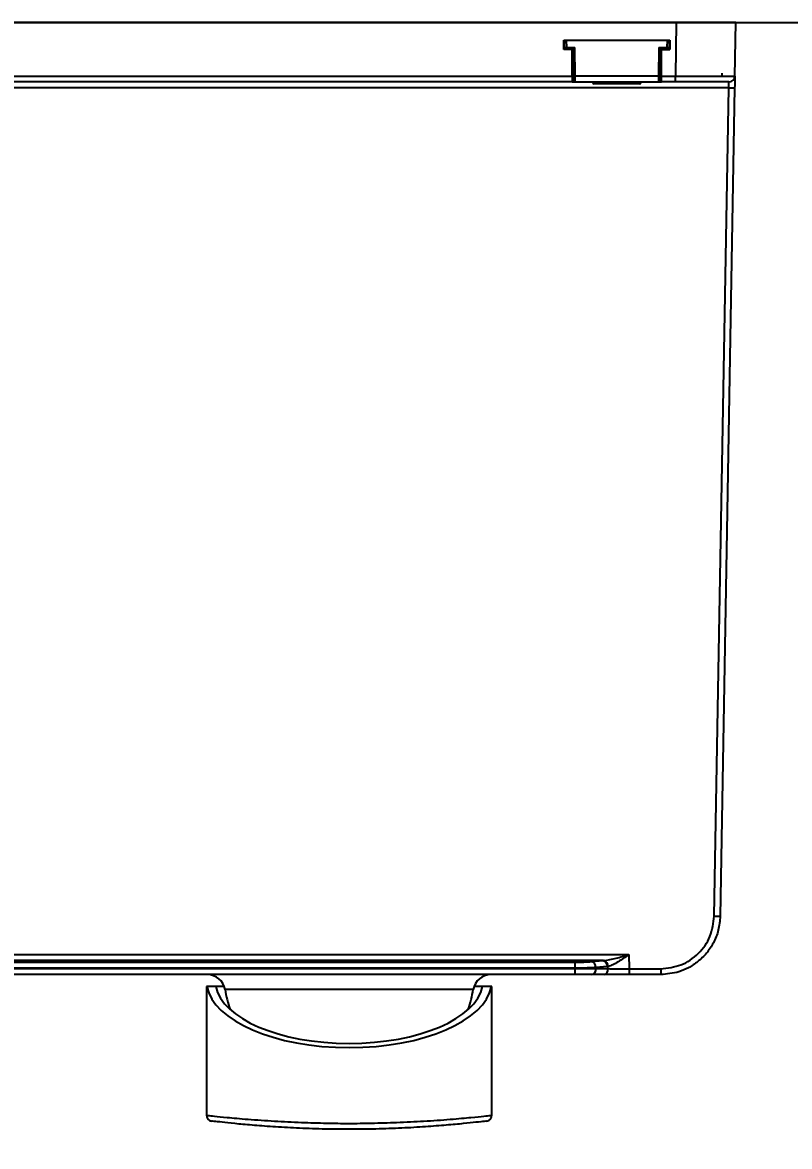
# Model space of a CAD drawing. Extents: x 4885 to 9138, y -729 to 2388.
# Drawn here: x 6293.6 to 6422.6, y 1817 to 2005.9 of the extents above; entities that cross this region are included whole.
import ezdxf

# ---------------------------------------------------------------- set-up
doc = ezdxf.new("R2010")
doc.units = 0
doc.header["$LTSCALE"] = 10
doc.header["$MEASUREMENT"] = 0
doc.header["$PDMODE"] = 3
doc.header["$PDSIZE"] = -10
doc.layers.get('0').update_dxf_attribs({"linetype": 'CONTINUOUS'})
doc.layers.get('DEFPOINTS').update_dxf_attribs({"linetype": 'CONTINUOUS'})
doc.styles.add('Daelim Dimension', font='NanumGothic.ttf')
doc.dimstyles.new('DEFAULT', dxfattribs={"dimscale": 2, "dimtxt": 2, "dimasz": 2, "dimexe": 0, "dimexo": 2, "dimgap": 1, "dimtad": 1, "dimdec": 1, "dimzin": 9, "dimdsep": 46, "dimtxsty": 'Daelim Dimension', "dimcen": 0.5, "dimclrd": 252, "dimclre": 252, "dimclrt": 3, "dimadec": 1, "dimazin": 0, "dimtfac": 1, "dimtdec": 1, "dimtix": 1, "dimtmove": 0, "dimatfit": 3, "dimfxl": 1, "dimtolj": 1, "dimtzin": 1, "dimlwd": 9, "dimlwe": 9, "dimarcsym": 0})

# ---------------------------------------------------------------- blocks, each defined once
blk = doc.blocks.new('*D56')
at = {"color": 5, "lineweight": 9, "ltscale": 0.5, "transparency": 16777216}
for p, q in [((6417.52, 2005.89), (6533.53, 2005.89)), ((6531.53, 1997.89), (6531.53, 1469.07)), ((6192.49, 1461.07), (6533.53, 1461.07))]:
    blk.add_line(p, q, dxfattribs=at)
at = {"color": 5, "ltscale": 0.5, "transparency": 16777216}
for points in [[(6530.19, 1997.89), (6532.86, 1997.89), (6531.53, 2005.89)], [(6530.19, 1469.07), (6532.86, 1469.07), (6531.53, 1461.07)]]:
    blk.add_solid(points, dxfattribs=at)
at = {"layer": 'DEFPOINTS', "color": 0, "ltscale": 0.5, "transparency": 16777216}
for p in [(6413.52, 2005.89), (6188.49, 1461.07), (6531.53, 1461.07)]:
    blk.add_point(p, dxfattribs=at)
at = {"color": 7, "ltscale": 0.5, "transparency": 16777216, "insert": (6518.75, 1733.48), "char_height": 20, "attachment_point": 5, "rotation": 90, "style": 'Daelim Dimension'}
blk.add_mtext('\\A1;545', dxfattribs=at)

msp = doc.modelspace()

# ---------------------------------------------------------------- linework, layer by layer
at = {"ltscale": 0.5}
msp.add_line((5897.53, 2005.89), (7377.37, 2005.89), dxfattribs=at)
at = {"color": 7, "linetype": 'Continuous', "lineweight": 25}
for p, q in [((6403.52, 2005.89), (6214.16, 2005.89)), ((6403.52, 2005.89), (6403.37, 1996.87)), ((6413.52, 2005.89), (6403.52, 2005.89)), ((6413.37, 1996.87), (6413.52, 2005.89)), ((6384.62, 2002.89), (6402.42, 2002.89)), ((6384.62, 2001.34), (6384.62, 2002.89)), ((6384.74, 2001.68), (6384.72, 2002.89)), ((6385.02, 2002.89), (6385.04, 2001.68)), ((6385.02, 2002.89), (6402.02, 2002.89)), ((6402, 2001.68), (6402.02, 2002.89)), ((6402.32, 2002.89), (6402.3, 2001.68)), ((6402.42, 2002.89), (6402.42, 2001.34)), ((6386.02, 2001.34), (6384.62, 2001.34)), ((6385.04, 2001.68), (6386.44, 2001.68)), ((6385.04, 2001.39), (6385.04, 2001.68)), ((6386.15, 2001.39), (6385.04, 2001.39)), ((6385.62, 2001.34), (6385.62, 2001.39)), ((6386.02, 2001.39), (6386.02, 2001.34)), ((6386.02, 1996.87), (6386.02, 2001.34)), ((6386.15, 2001.39), (6386.23, 1996.87)), ((6386.53, 1996.87), (6386.44, 2001.68)), ((6400.6, 2001.68), (6400.52, 1996.87)), ((6400.6, 2001.68), (6402, 2001.68)), ((6400.82, 1996.87), (6400.9, 2001.39)), ((6402, 2001.39), (6400.9, 2001.39)), ((6401.02, 2001.39), (6401.02, 2001.34)), ((6401.02, 1996.87), (6401.02, 2001.34)), ((6401.02, 2001.34), (6402.42, 2001.34)), ((6401.42, 2001.39), (6401.42, 2001.34)), ((6402, 2001.68), (6402, 2001.39)), ((6246.27, 1996.87), (6386.02, 1996.87)), ((6386.02, 1996.87), (6386.02, 1995.89)), ((6400.52, 1996.87), (6386.53, 1996.87)), ((6401.02, 1996.87), (6403.37, 1996.87)), ((6401.02, 1995.89), (6401.02, 1996.87)), ((6403.37, 1995.89), (6403.37, 1996.87)), ((6386.02, 1995.89), (6246.93, 1995.89)), ((6412.33, 1994.9), (6247.6, 1994.9)), ((6386.02, 1995.89), (6386.54, 1995.89)), ((6386.54, 1995.89), (6400.51, 1995.89)), ((6389.49, 1995.89), (6389.49, 1995.79)), ((6389.49, 1995.79), (6389.52, 1995.79)), ((6389.52, 1995.79), (6389.52, 1995.89)), ((6389.52, 1995.79), (6389.92, 1995.79)), ((6389.72, 1995.59), (6389.69, 1995.59)), ((6389.92, 1995.59), (6389.72, 1995.59)), ((6389.92, 1995.89), (6389.92, 1995.79)), ((6389.92, 1995.79), (6397.12, 1995.79)), ((6389.92, 1995.59), (6389.92, 1995.79)), ((6397.12, 1995.59), (6389.92, 1995.59)), ((6397.12, 1995.79), (6397.12, 1995.89)), ((6397.12, 1995.59), (6397.12, 1995.79)), ((6397.12, 1995.79), (6397.52, 1995.79)), ((6397.32, 1995.59), (6397.12, 1995.59)), ((6397.35, 1995.59), (6397.32, 1995.59)), ((6397.52, 1995.89), (6397.52, 1995.79)), ((6397.52, 1995.79), (6397.55, 1995.79)), ((6397.55, 1995.79), (6397.55, 1995.89)), ((6400.51, 1995.92), (6400.51, 1995.89)), ((6400.51, 1995.89), (6401.02, 1995.89)), ((6403.37, 1995.89), (6401.02, 1995.89)), ((6409.9, 1855.71), (6412.33, 1994.9)), ((6413.33, 1994.9), (6410.9, 1855.71)), ((6198.02, 1849.25), (6395.54, 1849.25)), ((6395.54, 1849.25), (6395.58, 1846.87)), ((6391.22, 1848.24), (6198.02, 1848.24)), ((6198.02, 1847.97), (6386.45, 1847.97)), ((6386.45, 1847.97), (6386.45, 1846.97)), ((6389.28, 1848.07), (6391.22, 1848.24)), ((6386.45, 1846.97), (6198.02, 1846.97)), ((6198.02, 1846.89), (6386.45, 1846.89)), ((6386.45, 1845.89), (6198.02, 1845.89)), ((6386.45, 1846.89), (6386.45, 1846.97)), ((6386.45, 1846.89), (6389.99, 1846.89)), ((6386.45, 1846.89), (6386.45, 1845.89)), ((6389.28, 1845.89), (6386.45, 1845.89)), ((6391.33, 1845.89), (6389.28, 1845.89)), ((6391.93, 1847.24), (6389.99, 1847.07)), ((6389.99, 1847.07), (6389.99, 1846.89)), ((6389.99, 1846.89), (6392.04, 1846.89)), ((6395.58, 1845.89), (6391.33, 1845.89)), ((6392.04, 1846.89), (6392.03, 1847.25)), ((6395.58, 1846.87), (6400.9, 1846.87)), ((6395.58, 1846.87), (6395.58, 1845.89)), ((6400.9, 1845.89), (6395.58, 1845.89)), ((6400.9, 1846.87), (6400.9, 1845.89)), ((6324.52, 1843.89), (6324.52, 1826.9)), ((6324.61, 1843.89), (6324.52, 1843.89)), ((6326.11, 1843.89), (6324.61, 1843.89)), ((6327.52, 1843.89), (6326.11, 1843.89)), ((6370.93, 1843.89), (6369.53, 1843.89)), ((6372.44, 1843.89), (6370.93, 1843.89)), ((6372.52, 1843.89), (6372.44, 1843.89)), ((6372.52, 1826.9), (6372.52, 1843.89)), ((6369.4, 1843.38), (6327.65, 1843.38)), ((6324.52, 1826.84), (6324.52, 1822.27)), ((6372.52, 1822.27), (6372.52, 1826.84))]:
    msp.add_line(p, q, dxfattribs=at)
at = {"color": 7, "linetype": 'Continuous', "lineweight": 25, "flags": 128}
for points in [[(6411.25, 1996.86), (6411.26, 1997.15), (6411.26, 1997.39)], [(6413.37, 1996.87), (6413.37, 1996.83), (6413.36, 1996.72), (6413.36, 1996.54), (6413.36, 1996.29), (6413.35, 1996), (6413.34, 1995.66), (6413.34, 1995.29), (6413.33, 1994.9)], [(6386.26, 1996.08), (6386.25, 1996.12), (6386.24, 1996.18)], [(6400.79, 1996.08), (6400.8, 1996.12), (6400.81, 1996.18)]]:
    msp.add_lwpolyline(points, dxfattribs=at)
at = {"color": 7, "linetype": 'Continuous', "lineweight": 25}
for centre, radius, start, end in [((6384.89, 2005.98), 4.3, 268.0021, 271.9979), ((6385.04, 2001.69), 0.3, 181, 270), ((6402.15, 2005.98), 4.3, 268.0019, 271.9981), ((6402, 2001.69), 0.3, 270, 359), ((6386.38, 2001.16), 4.3, 268.0003, 271.9997), ((6400.67, 2001.16), 4.3, 268.0005, 271.9995), ((6412.37, 1996.89), 1, 270, 359), ((6386.54, 1996.19), 0.3, 237.3041, 270), ((6389.69, 1995.79), 0.2, 180, 270), ((6389.72, 1995.79), 0.2, 180, 270), ((6397.32, 1995.79), 0.2, 270, 0), ((6397.35, 1995.79), 0.2, 270, 0), ((6400.51, 1996.19), 0.3, 270, 302.7005), ((6412.83, 2009.23), 14.34, 268.0016, 271.9984), ((6410.4, 1870.03), 14.33, 268.0009, 271.9991), ((6389.03, 1847.14), 0.964, 356.0249, 74.7094), ((6390.97, 1847.31), 0.964, 356.0258, 74.7085), ((6391.03, 1847.28), 1.01, 358.3729, 72.6793), ((6324.69, 1842.89), 3, 9.5283, 90), ((6372.35, 1842.89), 3, 90, 170.4717), ((6389.1, 1846.76), 0.893, 281.4218, 8.0497), ((6391.16, 1846.76), 0.893, 281.4216, 8.0487), ((6391.76, 1849.23), 2, 275, 277.9497), ((6348.52, 1846.89), 21.16, 189.5283, 198.8906), ((6348.52, 1846.89), 21.16, 341.1094, 350.4717), ((6325.52, 1822.27), 1, 180, 263.1109), ((6371.52, 1822.27), 1, 276.8891, 0)]:
    msp.add_arc(centre, radius, start, end, dxfattribs=at)
for centre, major_axis, ratio, start_param, end_param in [((6386.44, 2001.69), (0.295, 0.3), 0.008726, 3.150108, 4.70351), ((6400.6, 2001.69), (-0.295, 0.3), 0.008726, 1.579675, 3.133077), ((6386.45, 1848.32), (4, 0), 0.087489, 4.712389, 5.497787), ((6391.05, 1849.23), (2, 0), 0.5, 4.799655, 4.851137), ((6348.52, 1844.82), (24, 0), 0.466308, 3.225023, 6.199755), ((6348.52, 1844.82), (22.5, 0), 0.466308, 3.230599, 6.194179)]:
    msp.add_ellipse(centre, major_axis=major_axis, ratio=ratio, start_param=start_param, end_param=end_param, dxfattribs=at)
for points, knots in [([(6386.23, 1996.87), (6386.23, 1996.78), (6386.23, 1996.6), (6386.24, 1996.36), (6386.24, 1996.23), (6386.24, 1996.2), (6386.24, 1996.18)], [0, 0, 0, 0, 0.255075, 0.500038, 0.74516, 1, 1, 1, 1]), ([(6386.54, 1995.89), (6386.54, 1995.9), (6386.54, 1995.93), (6386.53, 1996.16), (6386.53, 1996.48), (6386.53, 1996.74), (6386.53, 1996.87)], [0, 0, 0, 0, 0.25, 0.5, 0.75, 1, 1, 1, 1]), ([(6400.52, 1996.87), (6400.52, 1996.74), (6400.52, 1996.48), (6400.51, 1996.16), (6400.51, 1995.96), (6400.51, 1995.93), (6400.51, 1995.92)], [0, 0, 0, 0, 0.286145, 0.572289, 0.858435, 1, 1, 1, 1]), ([(6400.81, 1996.18), (6400.81, 1996.2), (6400.81, 1996.23), (6400.81, 1996.36), (6400.81, 1996.6), (6400.82, 1996.78), (6400.82, 1996.87)], [0, 0, 0, 0, 0.255093, 0.499962, 0.74467, 1, 1, 1, 1]), ([(6403.37, 1996.87), (6404.15, 1996.87), (6405.71, 1996.86), (6407.87, 1996.86), (6409.78, 1996.86), (6410.76, 1996.86), (6411.25, 1996.86)], [0, 0, 0, 0, 0.259868, 0.513156, 0.759867, 1, 1, 1, 1]), ([(6411.25, 1996.86), (6411.84, 1996.86), (6413.07, 1996.86), (6413.26, 1996.87), (6413.37, 1996.87)], [0, 0, 0, 0, 0.486536, 1, 1, 1, 1]), ([(6386.26, 1996.08), (6386.27, 1996.05), (6386.3, 1996), (6386.37, 1995.94), (6386.45, 1995.9), (6386.51, 1995.9), (6386.54, 1995.91)], [0, 0, 0, 0, 0.2491195, 0.5057291, 0.7591093, 1, 1, 1, 1]), ([(6400.51, 1995.91), (6400.53, 1995.9), (6400.59, 1995.9), (6400.68, 1995.94), (6400.75, 1996), (6400.77, 1996.05), (6400.79, 1996.08)], [0, 0, 0, 0, 0.2408733, 0.4942695, 0.7508837, 1, 1, 1, 1]), ([(6412.37, 1995.89), (6412.23, 1995.89), (6411.96, 1995.89), (6409.88, 1995.89), (6406.91, 1995.89), (6404.55, 1995.89), (6403.37, 1995.89)], [0, 0, 0, 0, 0.25001, 0.5, 0.74999, 1, 1, 1, 1]), ([(6412.33, 1994.9), (6412.33, 1995.03), (6412.34, 1995.29), (6412.35, 1995.61), (6412.36, 1995.84), (6412.36, 1995.87), (6412.37, 1995.89)], [0, 0, 0, 0, 0.25, 0.5, 0.75, 1, 1, 1, 1]), ([(6400.9, 1846.87), (6402.07, 1847), (6404.4, 1847.26), (6407.36, 1849.3), (6409.44, 1852.22), (6409.75, 1854.55), (6409.9, 1855.71)], [0, 0, 0, 0, 0.249983, 0.499975, 0.749982, 1, 1, 1, 1]), ([(6410.9, 1855.71), (6410.83, 1854.91), (6410.7, 1853.36), (6409.84, 1851.24), (6408.66, 1849.46), (6407.21, 1848.05), (6405.64, 1847.02), (6403.56, 1846.12), (6401.94, 1845.98), (6400.9, 1845.89)], [0, 0, 0, 0, 0.154007, 0.2997582, 0.4372487, 0.5664718, 0.6874237, 0.8000987, 1, 1, 1, 1]), ([(6391.33, 1848.24), (6392.02, 1848.36), (6393.39, 1848.6), (6394.82, 1849.03), (6395.54, 1849.25)], [0, 0, 0, 0, 0.499425, 1, 1, 1, 1]), ([(6395.54, 1849.25), (6394.93, 1848.83), (6394.03, 1848.2), (6392.85, 1847.49), (6392.31, 1847.33), (6392.03, 1847.25)], [0, 0, 0, 0, 0.499546, 0.750229, 1, 1, 1, 1]), ([(6389.99, 1847.07), (6389.73, 1847.06), (6389.23, 1847.02), (6388.06, 1846.98), (6387.09, 1846.97), (6386.45, 1846.97)], [0, 0, 0, 0, 0.260955, 0.514957, 1, 1, 1, 1]), ([(6392.04, 1846.89), (6392.29, 1846.88), (6392.77, 1846.88), (6393.65, 1846.88), (6394.6, 1846.88), (6395.25, 1846.87), (6395.58, 1846.87)], [0, 0, 0, 0, 0.249999, 0.499998, 0.749999, 1, 1, 1, 1]), ([(6324.52, 1822.27), (6324.58, 1822.26), (6324.7, 1822.24), (6325.82, 1822.1), (6327.56, 1821.92), (6329.6, 1821.74), (6331.5, 1821.58), (6333.65, 1821.42), (6336.58, 1821.23), (6340.26, 1821.06), (6344.53, 1820.92), (6348.49, 1820.87), (6352.46, 1820.92), (6356.75, 1821.05), (6360.44, 1821.23), (6363.38, 1821.41), (6365.53, 1821.58), (6367.44, 1821.74), (6369.48, 1821.92), (6371.22, 1822.1), (6372.34, 1822.24), (6372.47, 1822.26), (6372.52, 1822.27)], [0, 0, 0, 0, 0.049549, 0.107689, 0.174423, 0.211072, 0.24988, 0.28855, 0.325093, 0.39171, 0.44986, 0.499547, 0.549404, 0.607721, 0.674502, 0.711126, 0.749876, 0.788741, 0.825441, 0.892251, 0.950436, 1, 1, 1, 1]), ([(6371.64, 1821.28), (6371.56, 1821.27), (6371.38, 1821.24), (6369.97, 1821.08), (6367.84, 1820.85), (6364.94, 1820.58), (6361.43, 1820.31), (6357.4, 1820.07), (6353.04, 1819.92), (6348.5, 1819.87), (6343.96, 1819.92), (6339.62, 1820.08), (6335.6, 1820.31), (6332.09, 1820.58), (6329.18, 1820.85), (6327.05, 1821.08), (6325.66, 1821.25), (6325.49, 1821.27), (6325.4, 1821.28)], [0, 0, 0, 0, 0.062284, 0.12535, 0.187982, 0.250039, 0.312471, 0.374944, 0.437678, 0.500404, 0.56282, 0.625256, 0.687698, 0.750112, 0.812623, 0.875005, 0.937544, 1, 1, 1, 1])]:
    msp.add_open_spline(points, degree=3, knots=knots, dxfattribs=at)

# ---------------------------------------------------------------- dimensions: what is measured, and where the dimension line sits
at = {"color": 5, "ltscale": 0.5}
dim = msp.add_linear_dim(base=(6531.53, 1461.07), p1=(6413.52, 2005.89), p2=(6188.49, 1461.07), angle=90, dimstyle='DEFAULT', override={"dimtxt": 10, "dimasz": 4, "dimexe": 1, "dimdec": 0, "dimclrd": 5, "dimclre": 5, "dimclrt": 7}, dxfattribs=at)
dim.commit()
dim.dimension.update_dxf_attribs({"geometry": '*D56', "text_midpoint": (6518.75, 1733.48)})

doc.saveas('drawing.dxf')
